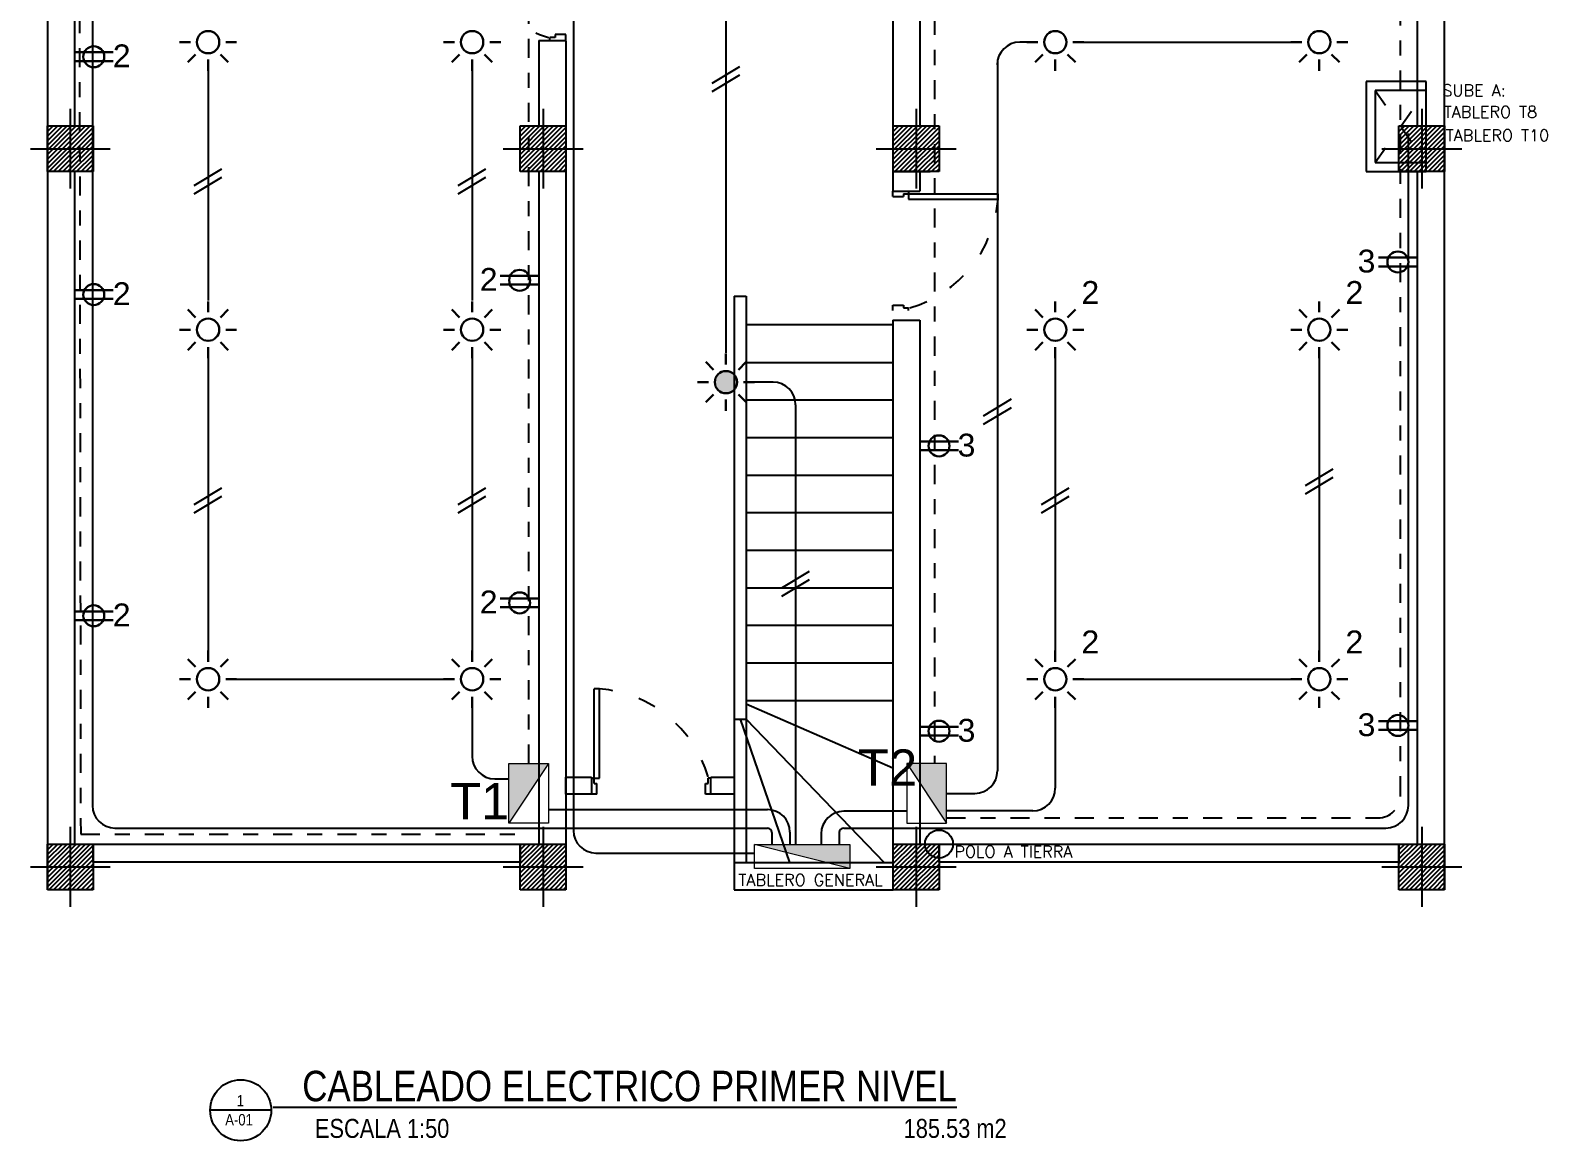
# Model space of a CAD drawing. Extents: x 876.5 to 905.5, y -313.4 to -291.
# Drawn here: x 876.98 to 887.08, y -313.14 to -305.75 of the extents above; entities that cross this region are included whole.
import ezdxf

# ---------------------------------------------------------------- set-up
doc = ezdxf.new("R2010")
doc.units = 0
doc.header["$LTSCALE"] = 0.01
for name, pattern in [('ACAD_ISO03W100', [30, 12, -18]), ('DASHDOT', [25.4, 12.7, -6.35, 0, -6.35]), ('TRAZOS2', [9.525, 6.35, -3.175])]:
    doc.linetypes.add(name, pattern=pattern)
doc.layers.get('0').update_dxf_attribs({"linetype": 'CONTINUOUS'})
doc.styles.add('ARIALNARROW', font='ARIALN.TTF')
doc.styles.add('BARRIOS', font='arial.ttf')
doc.styles.add('STYLE5', font='simplex.shx', dxfattribs={"height": 2.6})

msp = doc.modelspace()

# ---------------------------------------------------------------- hatches: boundary and pattern name
at = {"linetype": 'Continuous'}
h = msp.add_hatch(color=7, dxfattribs=at)
h.dxf.hatch_style = 1
h.paths.add_polyline_path([(881.533, -308.092, 1), (881.681, -308.092, 1)])
at = {"linetype": 'TRAZOS2', "lineweight": 0}
for points in [[(880.163, -311.027), (880.163, -310.63), (880.427, -310.63)], [(883.074, -311.027), (883.074, -310.63), (882.81, -310.63)]]:
    msp.add_hatch(color=7, dxfattribs=at).paths.add_polyline_path(points)
at = {"linetype": 'Continuous'}
h = msp.add_hatch(color=7, dxfattribs=at)
h.dxf.hatch_style = 1
h.paths.add_polyline_path([(882.432, -311.17), (881.798, -311.17), (882.432, -311.33)])

# ---------------------------------------------------------------- linework, layer by layer
at = {"color": 7, "linetype": 'Continuous'}
for p, q in [((877.092, -291.52), (877.092, -311.47)), ((886.387, -291.52), (886.387, -311.47)), ((880.592, -299.85), (880.592, -311.076)), ((877.272, -303.025), (877.272, -306.386)), ((882.717, -303.444), (882.717, -306.82)), ((886.207, -303.444), (886.207, -306.386)), ((882.897, -303.78), (882.897, -306.386)), ((881.607, -304.536), (881.607, -307.896)), ((877.391, -305.089), (877.391, -310.91)), ((880.362, -305.817), (880.362, -306.386)), ((880.362, -305.817), (880.542, -305.817)), ((880.542, -305.817), (880.542, -311.47)), ((883.609, -305.829), (883.562, -305.829)), ((883.989, -305.829), (885.366, -305.829)), ((883.414, -305.954), (883.414, -310.679)), ((878.161, -306.019), (878.161, -307.548)), ((879.918, -306.019), (879.918, -307.548)), ((886.267, -306.09), (885.867, -306.09)), ((885.867, -306.09), (885.867, -306.69)), ((886.267, -306.15), (885.927, -306.15)), ((885.927, -306.15), (885.927, -306.63)), ((886.267, -306.69), (886.267, -306.09)), ((886.267, -306.63), (886.267, -306.15)), ((886.149, -310.91), (886.149, -306.436)), ((882.717, -306.57), (882.721, -306.57)), ((882.717, -306.57), (882.717, -306.69)), ((885.927, -306.63), (886.267, -306.63)), ((877.272, -306.69), (877.272, -311.166)), ((880.362, -306.69), (880.362, -311.166)), ((882.717, -306.69), (882.967, -306.69)), ((882.897, -306.69), (882.897, -306.82)), ((885.867, -306.69), (886.267, -306.69)), ((886.207, -306.69), (886.207, -311.166)), ((882.717, -306.82), (882.897, -306.82)), ((881.662, -307.52), (881.662, -311.29)), ((881.662, -307.52), (881.742, -307.52)), ((881.742, -307.52), (881.742, -311.29)), ((882.717, -307.68), (882.717, -311.47)), ((882.717, -307.68), (882.897, -307.68)), ((882.897, -307.68), (882.897, -311.166)), ((878.161, -307.933), (878.161, -309.879)), ((879.918, -307.933), (879.918, -309.879)), ((883.799, -307.933), (883.799, -309.879)), ((885.556, -307.933), (885.556, -309.879)), ((881.921, -308.092), (881.797, -308.092)), ((882.071, -308.242), (882.071, -311.17)), ((878.351, -310.069), (879.728, -310.069)), ((883.989, -310.069), (885.366, -310.069)), ((879.918, -310.259), (879.918, -310.582)), ((883.799, -310.259), (883.799, -310.795)), ((881.662, -310.334), (881.742, -310.334)), ((880.068, -310.732), (880.163, -310.732)), ((880.542, -310.721), (880.713, -310.721)), ((880.542, -310.834), (880.542, -310.721)), ((880.713, -310.721), (880.713, -310.834)), ((881.507, -310.721), (881.662, -310.721)), ((881.507, -310.834), (881.507, -310.721)), ((881.662, -310.721), (881.662, -310.834)), ((880.713, -310.834), (880.542, -310.834)), ((881.662, -310.834), (881.507, -310.834)), ((883.074, -310.829), (883.264, -310.829)), ((880.427, -310.937), (881.883, -310.937)), ((882.81, -310.948), (882.391, -310.948)), ((883.649, -310.945), (883.074, -310.945)), ((877.541, -311.06), (881.883, -311.06)), ((881.913, -311.09), (881.913, -311.17)), ((882.033, -311.087), (882.033, -311.17)), ((882.241, -311.098), (882.241, -311.17)), ((882.361, -311.09), (882.361, -311.17)), ((882.391, -311.06), (885.999, -311.06)), ((880.742, -311.226), (881.798, -311.226)), ((881.662, -311.29), (882.721, -311.29)), ((881.662, -311.29), (881.662, -311.47)), ((881.662, -311.47), (882.721, -311.47))]:
    msp.add_line(p, q, dxfattribs=at)
at = {"color": 7, "linetype": 'DASHDOT'}
for p, q in [((886.096, -310.842), (886.096, -303.496)), ((877.302, -303.734), (877.313, -311.1)), ((880.295, -310.63), (880.295, -304.247)), ((882.994, -304.8), (882.994, -310.63)), ((883.074, -310.992), (885.946, -310.992)), ((877.313, -311.1), (880.204, -311.1))]:
    msp.add_line(p, q, dxfattribs=at)
at = {"color": 7, "lineweight": 30}
for p, q in [((878.044, -305.829), (877.971, -305.829)), ((878.278, -305.829), (878.351, -305.829)), ((879.801, -305.829), (879.728, -305.829)), ((880.035, -305.829), (880.108, -305.829)), ((883.682, -305.829), (883.609, -305.829)), ((883.915, -305.829), (883.989, -305.829)), ((885.439, -305.829), (885.366, -305.829)), ((885.673, -305.829), (885.746, -305.829)), ((877.4, -305.896), (877.272, -305.896)), ((877.4, -305.955), (877.272, -305.955)), ((877.4, -305.896), (877.529, -305.896)), ((877.4, -305.955), (877.529, -305.955)), ((878.078, -305.911), (878.027, -305.963)), ((878.161, -305.945), (878.161, -306.019)), ((878.243, -305.911), (878.295, -305.963)), ((879.835, -305.911), (879.784, -305.963)), ((879.918, -305.945), (879.918, -306.019)), ((880, -305.911), (880.052, -305.963)), ((883.716, -305.911), (883.664, -305.963)), ((883.799, -305.945), (883.799, -306.019)), ((883.881, -305.911), (883.933, -305.963)), ((885.473, -305.911), (885.422, -305.963)), ((885.556, -305.945), (885.556, -306.019)), ((885.638, -305.911), (885.69, -305.963)), ((886.079, -307.263), (885.95, -307.263)), ((886.079, -307.263), (886.207, -307.263)), ((886.079, -307.321), (885.95, -307.321)), ((886.079, -307.321), (886.207, -307.321)), ((880.234, -307.385), (880.105, -307.385)), ((880.234, -307.443), (880.105, -307.443)), ((880.234, -307.385), (880.362, -307.385)), ((880.234, -307.443), (880.362, -307.443)), ((877.4, -307.48), (877.272, -307.48)), ((877.4, -307.538), (877.272, -307.538)), ((877.4, -307.48), (877.529, -307.48)), ((877.4, -307.538), (877.529, -307.538)), ((878.161, -307.627), (878.161, -307.554)), ((879.918, -307.627), (879.918, -307.554)), ((883.799, -307.627), (883.799, -307.554)), ((885.556, -307.627), (885.556, -307.554)), ((878.078, -307.661), (878.027, -307.609)), ((878.243, -307.661), (878.295, -307.609)), ((879.835, -307.661), (879.784, -307.609)), ((880, -307.661), (880.052, -307.609)), ((883.716, -307.661), (883.664, -307.609)), ((883.881, -307.661), (883.933, -307.609)), ((885.473, -307.661), (885.422, -307.609)), ((885.638, -307.661), (885.69, -307.609)), ((878.044, -307.743), (877.971, -307.743)), ((878.278, -307.743), (878.351, -307.743)), ((879.801, -307.743), (879.728, -307.743)), ((880.035, -307.743), (880.108, -307.743)), ((883.682, -307.743), (883.609, -307.743)), ((883.915, -307.743), (883.989, -307.743)), ((885.439, -307.743), (885.366, -307.743)), ((885.673, -307.743), (885.746, -307.743)), ((878.078, -307.826), (878.027, -307.878)), ((878.161, -307.86), (878.161, -307.933)), ((878.243, -307.826), (878.295, -307.878)), ((879.835, -307.826), (879.784, -307.878)), ((879.918, -307.86), (879.918, -307.933)), ((880, -307.826), (880.052, -307.878)), ((883.716, -307.826), (883.664, -307.878)), ((883.799, -307.86), (883.799, -307.933)), ((883.881, -307.826), (883.933, -307.878)), ((885.473, -307.826), (885.422, -307.878)), ((885.556, -307.86), (885.556, -307.933)), ((885.638, -307.826), (885.69, -307.878)), ((881.525, -308.009), (881.473, -307.957)), ((881.607, -307.975), (881.607, -307.902)), ((881.69, -308.009), (881.741, -307.957)), ((881.49, -308.092), (881.417, -308.092)), ((881.525, -308.174), (881.473, -308.226)), ((881.69, -308.174), (881.741, -308.226)), ((881.724, -308.092), (881.797, -308.092)), ((881.607, -308.208), (881.607, -308.282)), ((883.025, -308.487), (882.897, -308.487)), ((883.025, -308.545), (882.897, -308.545)), ((883.025, -308.487), (883.154, -308.487)), ((883.025, -308.545), (883.154, -308.545)), ((880.234, -309.532), (880.105, -309.532)), ((880.234, -309.59), (880.105, -309.59)), ((880.234, -309.532), (880.362, -309.532)), ((880.234, -309.59), (880.362, -309.59)), ((877.4, -309.618), (877.272, -309.618)), ((877.4, -309.676), (877.272, -309.676)), ((877.4, -309.618), (877.529, -309.618)), ((877.4, -309.676), (877.529, -309.676)), ((878.161, -309.953), (878.161, -309.879)), ((879.918, -309.953), (879.918, -309.879)), ((883.799, -309.953), (883.799, -309.879)), ((885.556, -309.953), (885.556, -309.879)), ((878.078, -309.987), (878.027, -309.935)), ((878.243, -309.987), (878.295, -309.935)), ((879.835, -309.987), (879.784, -309.935)), ((880, -309.987), (880.052, -309.935)), ((883.716, -309.987), (883.664, -309.935)), ((883.881, -309.987), (883.933, -309.935)), ((885.473, -309.987), (885.422, -309.935)), ((885.638, -309.987), (885.69, -309.935)), ((878.044, -310.069), (877.971, -310.069)), ((878.278, -310.069), (878.351, -310.069)), ((879.801, -310.069), (879.728, -310.069)), ((880.035, -310.069), (880.108, -310.069)), ((883.682, -310.069), (883.609, -310.069)), ((883.915, -310.069), (883.989, -310.069)), ((885.439, -310.069), (885.366, -310.069)), ((885.673, -310.069), (885.746, -310.069)), ((878.078, -310.152), (878.027, -310.204)), ((878.161, -310.186), (878.161, -310.259)), ((878.243, -310.152), (878.295, -310.204)), ((879.835, -310.152), (879.784, -310.204)), ((879.918, -310.186), (879.918, -310.259)), ((880, -310.152), (880.052, -310.204)), ((883.716, -310.152), (883.664, -310.204)), ((883.799, -310.186), (883.799, -310.259)), ((883.881, -310.152), (883.933, -310.204)), ((885.473, -310.152), (885.422, -310.204)), ((885.556, -310.186), (885.556, -310.259)), ((885.638, -310.152), (885.69, -310.204)), ((883.025, -310.386), (882.897, -310.386)), ((883.025, -310.386), (883.154, -310.386)), ((886.079, -310.348), (885.95, -310.348)), ((886.079, -310.348), (886.207, -310.348)), ((883.025, -310.444), (882.897, -310.444)), ((883.025, -310.444), (883.154, -310.444)), ((886.079, -310.407), (885.95, -310.407)), ((886.079, -310.407), (886.207, -310.407))]:
    msp.add_line(p, q, dxfattribs=at)
at = {"color": 7}
for p, q in [((880.436, -305.814), (880.436, -305.797)), ((880.471, -305.797), (880.436, -305.797)), ((880.471, -305.779), (880.471, -305.797)), ((880.542, -305.779), (880.471, -305.779)), ((880.542, -305.814), (880.542, -305.779)), ((881.515, -306.102), (881.7, -305.991)), ((881.515, -306.158), (881.7, -306.047)), ((877.244, -306.272), (877.244, -306.804)), ((880.39, -306.272), (880.39, -306.804)), ((882.873, -306.272), (882.873, -306.804)), ((886.238, -306.272), (886.238, -306.804)), ((877.092, -306.386), (877.396, -306.386)), ((877.092, -306.69), (877.092, -306.386)), ((877.092, -306.393), (877.099, -306.386)), ((877.092, -306.424), (877.129, -306.386)), ((877.092, -306.455), (877.16, -306.386)), ((877.092, -306.485), (877.191, -306.386)), ((877.092, -306.516), (877.222, -306.386)), ((877.092, -306.547), (877.252, -306.386)), ((877.092, -306.577), (877.283, -306.386)), ((877.092, -306.608), (877.314, -306.386)), ((877.092, -306.639), (877.344, -306.386)), ((877.092, -306.67), (877.375, -306.386)), ((877.092, -306.386), (877.396, -306.386)), ((877.092, -306.69), (877.092, -306.386)), ((877.102, -306.69), (877.396, -306.396)), ((877.133, -306.69), (877.396, -306.427)), ((877.163, -306.69), (877.396, -306.458)), ((877.396, -306.386), (877.396, -306.69)), ((877.396, -306.386), (877.396, -306.69)), ((880.238, -306.386), (880.542, -306.386)), ((880.238, -306.69), (880.238, -306.386)), ((880.238, -306.393), (880.245, -306.386)), ((880.238, -306.424), (880.275, -306.386)), ((880.238, -306.455), (880.306, -306.386)), ((880.238, -306.485), (880.337, -306.386)), ((880.238, -306.516), (880.368, -306.386)), ((880.238, -306.547), (880.398, -306.386)), ((880.238, -306.577), (880.429, -306.386)), ((880.238, -306.608), (880.46, -306.386)), ((880.238, -306.639), (880.49, -306.386)), ((880.238, -306.67), (880.521, -306.386)), ((880.238, -306.386), (880.542, -306.386)), ((880.238, -306.69), (880.238, -306.386)), ((880.248, -306.69), (880.542, -306.396)), ((880.279, -306.69), (880.542, -306.427)), ((880.309, -306.69), (880.542, -306.458)), ((880.542, -306.386), (880.542, -306.69)), ((880.542, -306.386), (880.542, -306.69)), ((882.721, -306.386), (883.025, -306.386)), ((882.721, -306.69), (882.721, -306.386)), ((882.721, -306.393), (882.728, -306.386)), ((882.721, -306.424), (882.758, -306.386)), ((882.721, -306.455), (882.789, -306.386)), ((882.721, -306.485), (882.82, -306.386)), ((882.721, -306.516), (882.85, -306.386)), ((882.721, -306.547), (882.881, -306.386)), ((882.721, -306.577), (882.912, -306.386)), ((882.721, -306.608), (882.943, -306.386)), ((882.721, -306.639), (882.973, -306.386)), ((882.721, -306.67), (883.004, -306.386)), ((882.721, -306.386), (883.025, -306.386)), ((882.721, -306.69), (882.721, -306.386)), ((882.731, -306.69), (883.025, -306.396)), ((882.761, -306.69), (883.025, -306.427)), ((882.792, -306.69), (883.025, -306.458)), ((883.025, -306.386), (883.025, -306.69)), ((883.025, -306.386), (883.025, -306.69)), ((886.086, -306.386), (886.39, -306.386)), ((886.086, -306.69), (886.086, -306.386)), ((886.086, -306.393), (886.093, -306.386)), ((886.086, -306.424), (886.124, -306.386)), ((886.086, -306.455), (886.154, -306.386)), ((886.086, -306.485), (886.185, -306.386)), ((886.086, -306.516), (886.216, -306.386)), ((886.086, -306.547), (886.246, -306.386)), ((886.086, -306.577), (886.277, -306.386)), ((886.086, -306.608), (886.308, -306.386)), ((886.086, -306.639), (886.339, -306.386)), ((886.086, -306.67), (886.369, -306.386)), ((886.086, -306.386), (886.39, -306.386)), ((886.086, -306.69), (886.086, -306.386)), ((886.096, -306.69), (886.39, -306.396)), ((886.127, -306.69), (886.39, -306.427)), ((886.157, -306.69), (886.39, -306.458)), ((886.39, -306.386), (886.39, -306.69)), ((886.39, -306.386), (886.39, -306.69)), ((876.978, -306.538), (877.51, -306.538)), ((877.194, -306.69), (877.396, -306.488)), ((877.225, -306.69), (877.396, -306.519)), ((877.255, -306.69), (877.396, -306.55)), ((880.124, -306.538), (880.656, -306.538)), ((880.34, -306.69), (880.542, -306.488)), ((880.371, -306.69), (880.542, -306.519)), ((880.401, -306.69), (880.542, -306.55)), ((882.607, -306.538), (883.139, -306.538)), ((882.823, -306.69), (883.025, -306.488)), ((882.854, -306.69), (883.025, -306.519)), ((882.884, -306.69), (883.025, -306.55)), ((885.972, -306.538), (886.504, -306.538)), ((886.188, -306.69), (886.39, -306.488)), ((886.219, -306.69), (886.39, -306.519)), ((886.249, -306.69), (886.39, -306.55)), ((877.286, -306.69), (877.396, -306.581)), ((877.317, -306.69), (877.396, -306.611)), ((877.348, -306.69), (877.396, -306.642)), ((880.432, -306.69), (880.542, -306.581)), ((880.463, -306.69), (880.542, -306.611)), ((880.494, -306.69), (880.542, -306.642)), ((882.915, -306.69), (883.025, -306.581)), ((882.946, -306.69), (883.025, -306.611)), ((882.976, -306.69), (883.025, -306.642)), ((886.28, -306.69), (886.39, -306.581)), ((886.311, -306.69), (886.39, -306.611)), ((886.342, -306.69), (886.39, -306.642)), ((877.396, -306.69), (877.092, -306.69)), ((877.396, -306.69), (877.092, -306.69)), ((877.378, -306.69), (877.396, -306.673)), ((878.068, -306.782), (878.253, -306.671)), ((878.068, -306.839), (878.253, -306.728)), ((879.825, -306.782), (880.01, -306.671)), ((879.825, -306.839), (880.01, -306.728)), ((880.542, -306.69), (880.238, -306.69)), ((880.542, -306.69), (880.238, -306.69)), ((880.524, -306.69), (880.542, -306.673)), ((883.025, -306.69), (882.721, -306.69)), ((883.025, -306.69), (882.721, -306.69)), ((883.007, -306.69), (883.025, -306.673)), ((886.39, -306.69), (886.086, -306.69)), ((886.39, -306.69), (886.086, -306.69)), ((886.372, -306.69), (886.39, -306.673)), ((882.717, -306.856), (882.717, -306.82)), ((882.717, -306.856), (882.788, -306.856)), ((882.788, -306.838), (882.823, -306.838)), ((882.788, -306.838), (882.788, -306.856)), ((882.823, -306.82), (882.823, -306.838)), ((882.823, -306.838), (883.418, -306.838)), ((882.823, -306.838), (882.823, -306.873)), ((883.418, -306.873), (883.418, -306.838)), ((882.823, -306.873), (883.418, -306.873)), ((882.717, -307.614), (882.717, -307.579)), ((882.717, -307.579), (882.788, -307.579)), ((882.788, -307.579), (882.788, -307.597)), ((882.788, -307.597), (882.823, -307.597)), ((882.823, -307.614), (882.823, -307.597)), ((882.717, -307.71), (881.742, -307.71)), ((881.742, -307.96), (882.717, -307.96)), ((881.742, -308.21), (882.717, -308.21)), ((883.322, -308.315), (883.507, -308.204)), ((883.322, -308.372), (883.507, -308.261)), ((881.742, -308.46), (882.717, -308.46)), ((885.463, -308.78), (885.648, -308.669)), ((881.742, -308.71), (882.717, -308.71)), ((885.463, -308.836), (885.648, -308.725)), ((878.068, -308.906), (878.253, -308.795)), ((878.068, -308.962), (878.253, -308.851)), ((879.825, -308.906), (880.01, -308.795)), ((879.825, -308.962), (880.01, -308.851)), ((883.706, -308.906), (883.891, -308.795)), ((883.706, -308.962), (883.891, -308.851)), ((881.742, -308.96), (882.717, -308.96)), ((881.742, -309.21), (882.717, -309.21)), ((881.978, -309.46), (882.163, -309.349)), ((881.742, -309.46), (882.717, -309.46)), ((881.978, -309.516), (882.163, -309.405)), ((881.742, -309.71), (882.717, -309.71)), ((881.742, -309.96), (882.717, -309.96)), ((880.766, -310.134), (880.731, -310.134)), ((880.731, -310.728), (880.731, -310.134)), ((880.766, -310.728), (880.766, -310.134)), ((881.742, -310.21), (882.717, -310.21)), ((881.742, -310.234), (882.717, -310.659)), ((881.702, -310.334), (882.031, -311.29)), ((881.742, -310.334), (882.659, -311.29)), ((880.713, -310.728), (880.731, -310.728)), ((880.731, -310.728), (880.766, -310.728)), ((880.731, -310.764), (880.731, -310.728)), ((880.731, -310.764), (880.748, -310.764)), ((880.748, -310.834), (880.748, -310.764)), ((881.472, -310.764), (881.489, -310.764)), ((881.472, -310.834), (881.472, -310.764)), ((881.507, -310.728), (881.489, -310.728)), ((881.489, -310.764), (881.489, -310.728)), ((880.748, -310.834), (880.713, -310.834)), ((881.507, -310.834), (881.472, -310.834)), ((877.244, -311.052), (877.244, -311.584)), ((880.39, -311.052), (880.39, -311.584)), ((882.873, -311.052), (882.873, -311.584)), ((886.238, -311.052), (886.238, -311.584)), ((877.092, -311.166), (877.396, -311.166)), ((877.092, -311.47), (877.092, -311.166)), ((877.092, -311.173), (877.099, -311.166)), ((877.092, -311.204), (877.129, -311.166)), ((877.092, -311.235), (877.16, -311.166)), ((877.092, -311.265), (877.191, -311.166)), ((877.092, -311.296), (877.222, -311.166)), ((877.092, -311.327), (877.252, -311.166)), ((877.092, -311.357), (877.283, -311.166)), ((877.092, -311.388), (877.314, -311.166)), ((877.092, -311.419), (877.344, -311.166)), ((877.092, -311.45), (877.375, -311.166)), ((877.092, -311.166), (877.396, -311.166)), ((877.092, -311.47), (877.092, -311.166)), ((877.102, -311.47), (877.396, -311.176)), ((877.396, -311.166), (880.238, -311.166)), ((877.396, -311.286), (877.396, -311.166)), ((877.396, -311.166), (877.396, -311.47)), ((877.396, -311.166), (877.396, -311.47)), ((880.238, -311.166), (880.238, -311.286)), ((880.238, -311.166), (880.542, -311.166)), ((880.238, -311.47), (880.238, -311.166)), ((880.238, -311.173), (880.245, -311.166)), ((880.238, -311.204), (880.275, -311.166)), ((880.238, -311.235), (880.306, -311.166)), ((880.238, -311.265), (880.337, -311.166)), ((880.238, -311.296), (880.368, -311.166)), ((880.238, -311.327), (880.398, -311.166)), ((880.238, -311.357), (880.429, -311.166)), ((880.238, -311.388), (880.46, -311.166)), ((880.238, -311.419), (880.49, -311.166)), ((880.238, -311.45), (880.521, -311.166)), ((880.238, -311.166), (880.542, -311.166)), ((880.238, -311.47), (880.238, -311.166)), ((880.248, -311.47), (880.542, -311.176)), ((880.542, -311.166), (880.542, -311.47)), ((880.542, -311.166), (880.542, -311.47)), ((882.721, -311.166), (883.025, -311.166)), ((882.721, -311.47), (882.721, -311.166)), ((882.721, -311.173), (882.728, -311.166)), ((882.721, -311.204), (882.758, -311.166)), ((882.721, -311.235), (882.789, -311.166)), ((882.721, -311.265), (882.82, -311.166)), ((882.721, -311.296), (882.85, -311.166)), ((882.721, -311.327), (882.881, -311.166)), ((882.721, -311.357), (882.912, -311.166)), ((882.721, -311.388), (882.943, -311.166)), ((882.721, -311.419), (882.973, -311.166)), ((882.721, -311.45), (883.004, -311.166)), ((882.721, -311.166), (883.025, -311.166)), ((882.721, -311.47), (882.721, -311.166)), ((882.731, -311.47), (883.025, -311.176)), ((883.025, -311.166), (886.086, -311.166)), ((883.025, -311.286), (883.025, -311.166)), ((883.025, -311.166), (883.025, -311.47)), ((883.025, -311.166), (883.025, -311.47)), ((886.086, -311.166), (886.086, -311.286)), ((886.086, -311.166), (886.39, -311.166)), ((886.086, -311.47), (886.086, -311.166)), ((886.086, -311.173), (886.093, -311.166)), ((886.086, -311.204), (886.124, -311.166)), ((886.086, -311.235), (886.154, -311.166)), ((886.086, -311.265), (886.185, -311.166)), ((886.086, -311.296), (886.216, -311.166)), ((886.086, -311.327), (886.246, -311.166)), ((886.086, -311.357), (886.277, -311.166)), ((886.086, -311.388), (886.308, -311.166)), ((886.086, -311.419), (886.339, -311.166)), ((886.086, -311.45), (886.369, -311.166)), ((886.086, -311.166), (886.39, -311.166)), ((886.086, -311.47), (886.086, -311.166)), ((886.096, -311.47), (886.39, -311.176)), ((886.39, -311.166), (886.39, -311.47)), ((886.39, -311.166), (886.39, -311.47)), ((877.133, -311.47), (877.396, -311.207)), ((877.163, -311.47), (877.396, -311.238)), ((877.194, -311.47), (877.396, -311.268)), ((877.225, -311.47), (877.396, -311.299)), ((880.238, -311.286), (877.396, -311.286)), ((880.279, -311.47), (880.542, -311.207)), ((880.309, -311.47), (880.542, -311.238)), ((880.34, -311.47), (880.542, -311.268)), ((880.371, -311.47), (880.542, -311.299)), ((882.761, -311.47), (883.025, -311.207)), ((882.792, -311.47), (883.025, -311.238)), ((882.823, -311.47), (883.025, -311.268)), ((882.854, -311.47), (883.025, -311.299)), ((886.086, -311.286), (883.025, -311.286)), ((886.127, -311.47), (886.39, -311.207)), ((886.157, -311.47), (886.39, -311.238)), ((886.188, -311.47), (886.39, -311.268)), ((886.219, -311.47), (886.39, -311.299)), ((876.978, -311.318), (877.51, -311.318)), ((877.255, -311.47), (877.396, -311.33)), ((877.286, -311.47), (877.396, -311.361)), ((877.317, -311.47), (877.396, -311.391)), ((880.124, -311.318), (880.656, -311.318)), ((880.401, -311.47), (880.542, -311.33)), ((880.432, -311.47), (880.542, -311.361)), ((880.463, -311.47), (880.542, -311.391)), ((882.607, -311.318), (883.139, -311.318)), ((882.884, -311.47), (883.025, -311.33)), ((882.915, -311.47), (883.025, -311.361)), ((882.946, -311.47), (883.025, -311.391)), ((885.972, -311.318), (886.504, -311.318)), ((886.249, -311.47), (886.39, -311.33)), ((886.28, -311.47), (886.39, -311.361)), ((886.311, -311.47), (886.39, -311.391)), ((877.396, -311.47), (877.092, -311.47)), ((877.396, -311.47), (877.092, -311.47)), ((877.348, -311.47), (877.396, -311.422)), ((877.378, -311.47), (877.396, -311.453)), ((880.542, -311.47), (880.238, -311.47)), ((880.542, -311.47), (880.238, -311.47)), ((880.494, -311.47), (880.542, -311.422)), ((880.524, -311.47), (880.542, -311.453)), ((883.025, -311.47), (882.721, -311.47)), ((883.025, -311.47), (882.721, -311.47)), ((882.976, -311.47), (883.025, -311.422)), ((883.007, -311.47), (883.025, -311.453)), ((886.39, -311.47), (886.086, -311.47)), ((886.39, -311.47), (886.086, -311.47)), ((886.342, -311.47), (886.39, -311.422)), ((886.372, -311.47), (886.39, -311.453)), ((878.58, -312.938), (878.175, -312.938))]:
    msp.add_line(p, q, dxfattribs=at)
at = {"color": 7, "linetype": 'ACAD_ISO03W100'}
for p, q in [((885.927, -306.15), (886.267, -306.63)), ((885.927, -306.63), (886.267, -306.15))]:
    msp.add_line(p, q, dxfattribs=at)
at = {"color": 7, "lineweight": 0}
for p, q in [((880.427, -310.63), (880.163, -311.027)), ((880.163, -311.027), (880.163, -310.63)), ((880.163, -310.63), (880.427, -310.63)), ((880.427, -310.63), (880.427, -311.027)), ((882.81, -310.63), (883.074, -311.027)), ((882.81, -310.63), (882.81, -311.027)), ((883.074, -310.63), (882.81, -310.63)), ((883.074, -311.027), (883.074, -310.63)), ((880.427, -311.027), (880.163, -311.027)), ((882.81, -311.027), (883.074, -311.027)), ((882.432, -311.33), (881.798, -311.17)), ((881.798, -311.33), (881.798, -311.17)), ((881.798, -311.17), (882.432, -311.17)), ((882.432, -311.17), (882.432, -311.33)), ((882.432, -311.33), (881.798, -311.33))]:
    msp.add_line(p, q, dxfattribs=at)
at = {"color": 7, "lineweight": 30}
for centre, radius in [((878.161, -305.829), 0.0742), ((879.918, -305.829), 0.0742), ((883.799, -305.829), 0.0742), ((885.556, -305.829), 0.0742), ((877.4, -305.926), 0.0698), ((886.079, -307.292), 0.0698), ((880.234, -307.414), 0.0698), ((877.4, -307.509), 0.0698), ((878.161, -307.743), 0.0742), ((879.918, -307.743), 0.0742), ((883.799, -307.743), 0.0742), ((885.556, -307.743), 0.0742), ((881.607, -308.092), 0.0742), ((883.025, -308.516), 0.0698), ((877.4, -309.647), 0.0698), ((880.234, -309.561), 0.0698), ((878.161, -310.069), 0.0742), ((879.918, -310.069), 0.0742), ((883.799, -310.069), 0.0742), ((885.556, -310.069), 0.0742), ((883.025, -310.415), 0.0698), ((886.079, -310.377), 0.0698)]:
    msp.add_circle(centre, radius, dxfattribs=at)
at = {"color": 7, "linetype": 'Continuous'}
msp.add_circle((883.025, -311.166), 0.0931, dxfattribs=at)
at = {"color": 7}
msp.add_circle((878.378, -312.938), 0.203, dxfattribs=at)
msp.add_circle((878.378, -312.938), 0.203, dxfattribs=at)
at = {"color": 7, "linetype": 'ACAD_ISO03W100'}
for centre, start, end in [((880.657, -305.012), 184.3176, 253.6853), ((882.602, -306.812), 286.3147, 355.6824), ((880.704, -310.949), 16.3147, 85.6824)]:
    msp.add_arc(centre, 0.818, start, end, dxfattribs=at)
at = {"color": 7, "linetype": 'Continuous'}
for centre, radius, start, end in [((883.562, -305.979), 0.15, 90, 180), ((881.921, -308.242), 0.15, 0, 90), ((880.068, -310.582), 0.15, 180, 270), ((883.264, -310.679), 0.15, 270, 0), ((883.649, -310.795), 0.15, 270, 0), ((877.541, -310.91), 0.15, 180, 270), ((881.883, -311.087), 0.15, 0, 90), ((882.391, -311.098), 0.15, 90, 180), ((885.999, -310.91), 0.15, 270, 0), ((880.742, -311.076), 0.15, 180, 270), ((881.883, -311.09), 0.03, 0, 90), ((882.391, -311.09), 0.03, 90, 180)]:
    msp.add_arc(centre, radius, start, end, dxfattribs=at)
at = {"color": 7, "linetype": 'DASHDOT'}
msp.add_arc((885.946, -310.842), 0.15, 270, 0, dxfattribs=at)

# ---------------------------------------------------------------- texts
at = {"color": 7, "linetype": 'Continuous'}
for s, height, style, p in [('2', 0.152, 'BARRIOS', (877.527, -305.996)), ('3', 0.152, 'BARRIOS', (885.811, -307.362)), ('2', 0.152, 'BARRIOS', (879.969, -307.484)), ('2', 0.152, 'BARRIOS', (877.527, -307.579)), ('2', 0.152, 'BARRIOS', (883.973, -307.571)), ('2', 0.152, 'BARRIOS', (885.73, -307.571)), ('3', 0.152, 'BARRIOS', (883.149, -308.587)), ('2', 0.152, 'BARRIOS', (879.969, -309.631)), ('2', 0.152, 'BARRIOS', (877.527, -309.717)), ('2', 0.152, 'BARRIOS', (883.973, -309.897)), ('2', 0.152, 'BARRIOS', (885.73, -309.897)), ('3', 0.152, 'BARRIOS', (885.811, -310.448)), ('3', 0.152, 'BARRIOS', (883.149, -310.485)), ('T2', 0.2416, 'BARRIOS', (882.486, -310.778)), ('T1', 0.2416, 'BARRIOS', (879.771, -311.002)), ('%%U   CABLEADO ELECTRICO PRIMER NIVEL', 0.2025, 'ARIALNARROW', (878.594, -312.878)), ('1', 0.0759, 'ARIALNARROW', (878.352, -312.912)), ('A-01', 0.0759, 'ARIALNARROW', (878.275, -313.039)), ('ESCALA 1:50                                                                           185.53 m2', 0.12656, 'ARIALNARROW', (878.872, -313.122))]:
    msp.add_text(s, height=height, dxfattribs=dict(at, style=style)).set_placement(p)
at = {"color": 7, "style": 'STYLE5'}
for s, p in [('SUBE A:', (886.375, -306.189)), ('TABLERO T8', (886.384, -306.332)), ('TABLERO T10', (886.397, -306.488)), ('POLO A TIERRA', (883.127, -311.256)), ('TABLERO GENERAL', (881.69, -311.444))]:
    msp.add_text(s, height=0.078, dxfattribs=at).set_placement(p)

doc.saveas('drawing.dxf')
